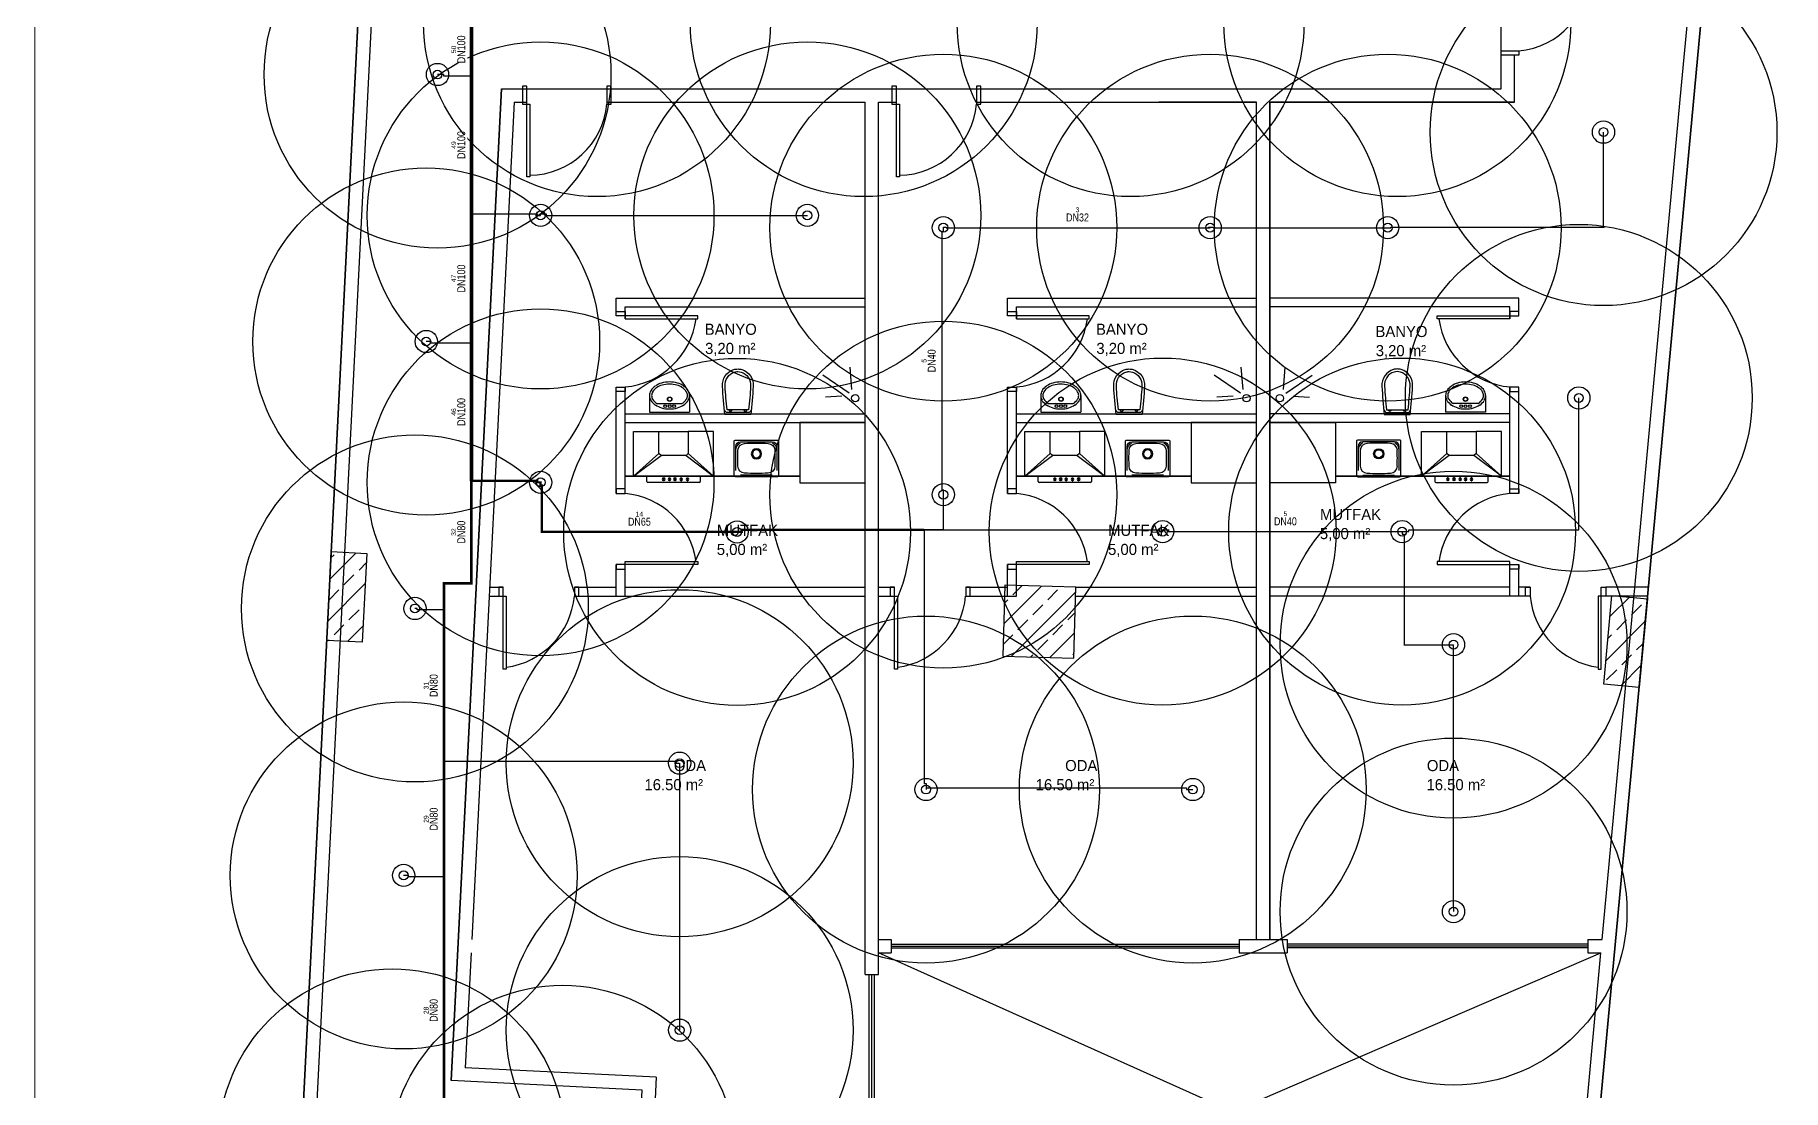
# Model space of a CAD drawing. Header units: centimetres. Extents: x 247996 to 276712, y -458149 to -450648.
# Drawn here: x 252331 to 254297, y -455678 to -454493 of the extents above; entities that cross this region are included whole.
import ezdxf
from ezdxf.enums import TextEntityAlignment as Align

# ---------------------------------------------------------------- set-up
doc = ezdxf.new("R2010")
doc.units = ezdxf.units.CM
doc.layers.add('ANTED', color=144, linetype='Continuous', lineweight=0)
for name, color, linetype in [('MKDU0', 50, 'Continuous'), ('MTY-SPRINKLER', 15, 'Continuous'), ('MTY-SPRINKLER-BORU', 140, 'Continuous'), ('MTY-SPRINKLER-CAP', 141, 'Continuous'), ('MTY-SPRINKLER-KORUMA', 8, 'Continuous')]:
    doc.layers.add(name, color=color, linetype=linetype)
doc.styles.add('MtXpl_Comic_Sans_MS', font='comic.ttf')
doc.styles.add('ROTAS', font='arial.ttf')

# ---------------------------------------------------------------- blocks, each defined once
blk = doc.blocks.new('ASL-SPR-PE')
for radius in [12.5, 5]:
    blk.add_circle((0, 0), radius)

msp = doc.modelspace()

# ---------------------------------------------------------------- linework, layer by layer
at = {"layer": 'ANTED'}
msp.add_line((252331.1, -450649.1), (252331.1, -458149.1), dxfattribs=at)
at = {"layer": 'MKDU0', "color": 8, "ltscale": 0.03}
for p, q in [((252748.3, -453415.3), (252561.3, -457103.9)), ((252561.3, -457103.9), (252748.3, -453415.3)), ((253909.7, -457650), (254297, -453482.7)), ((254297, -453482.7), (253909.7, -457650)), ((254182.4, -454553.5), (254281.9, -453482.1)), ((253979.8, -454553.5), (253979.8, -454403.5)), ((253979.8, -454553.5), (253979.8, -454510.6)), ((253994.8, -454568.5), (253994.8, -454515.6)), ((252855.8, -454553.5), (252884.2, -454553.5)), ((252855.8, -454553.5), (253979.8, -454553.5)), ((252974.2, -454553.5), (253299.8, -454553.5)), ((253389.8, -454553.5), (253979.8, -454553.5)), ((254093.6, -455509.2), (254182.4, -454553.5)), ((252870, -454568.5), (252884.2, -454568.5)), ((252974.2, -454568.5), (253264.8, -454568.5)), ((252974.2, -454568.5), (253264.8, -454568.5)), ((253264.8, -455548.7), (253264.8, -454568.5)), ((253264.8, -454788.5), (253264.8, -454568.5)), ((253264.8, -454678.5), (253264.8, -454568.5)), ((253264.8, -455548.7), (253264.8, -454568.5)), ((253264.8, -455548.7), (253264.8, -454568.5)), ((253279.8, -455548.7), (253279.8, -454568.5)), ((253279.8, -454568.5), (253299.8, -454568.5)), ((253279.8, -455548.7), (253279.8, -454568.5)), ((253279.8, -455548.7), (253279.8, -454568.5)), ((253389.8, -454568.5), (253704.8, -454568.5)), ((253704.8, -454568.5), (253594.8, -454568.5)), ((253704.8, -455509.2), (253704.8, -454568.5)), ((253704.8, -454788.5), (253704.8, -454568.5)), ((253704.8, -454678.5), (253704.8, -454568.5)), ((253704.8, -455509.2), (253704.8, -454568.5)), ((253719.8, -454568.5), (253994.8, -454568.5)), ((253994.8, -454568.5), (253719.8, -454568.5)), ((253719.8, -454788.5), (253719.8, -454568.5)), ((253719.8, -454678.5), (253719.8, -454568.5)), ((253719.8, -454568.5), (253829.8, -454568.5)), ((253994.8, -454568.5), (253719.8, -454568.5)), ((253979.8, -454568.5), (253994.8, -454568.5)), ((252984.8, -454788.5), (253264.8, -454788.5)), ((252984.8, -454808.5), (252984.8, -454788.5)), ((252994.8, -454798.5), (253264.8, -454798.5)), ((252994.8, -454811.8), (252994.8, -454798.5)), ((252994.8, -454811.8), (252994.8, -454798.5)), ((253424.8, -454788.5), (253704.8, -454788.5)), ((253424.8, -454808.5), (253424.8, -454788.5)), ((253434.8, -454811.8), (253434.8, -454798.5)), ((253434.8, -454811.8), (253434.8, -454798.5)), ((253434.8, -454798.5), (253704.8, -454798.5)), ((253999.8, -454788.5), (253719.8, -454788.5)), ((253989.8, -454798.5), (253719.8, -454798.5)), ((253989.8, -454811.8), (253989.8, -454798.5)), ((253989.8, -454811.8), (253989.8, -454798.5)), ((253999.8, -454808.5), (253999.8, -454788.5)), ((253246.9, -454895.3), (253217.3, -454875.1)), ((253249.7, -454891.4), (253247.7, -454866.1)), ((253686.9, -454895.3), (253657.3, -454875.1)), ((253689.7, -454891.4), (253687.7, -454866.1)), ((253735, -454891.4), (253737, -454866.1)), ((253737.8, -454895.3), (253767.4, -454875.1)), ((252984.8, -455008), (252984.8, -454888.5)), ((252994.8, -455008), (252994.8, -454888.5)), ((252994.8, -454908.5), (252994.8, -454888.5)), ((253022.2, -454898), (253022.2, -454916.6)), ((253067.2, -454898), (253067.2, -454916.6)), ((253238.5, -454898.6), (253220.1, -454900)), ((253424.8, -455008), (253424.8, -454888.5)), ((253434.8, -455008), (253434.8, -454888.5)), ((253434.8, -454908.5), (253434.8, -454888.5)), ((253462.2, -454898), (253462.2, -454916.6)), ((253507.2, -454898), (253507.2, -454916.6)), ((253678.5, -454898.6), (253660.1, -454900)), ((253746.2, -454898.6), (253764.6, -454900)), ((253917.5, -454898), (253917.5, -454916.6)), ((253962.5, -454898), (253962.5, -454916.6)), ((253989.8, -455008), (253989.8, -454888.5)), ((253989.8, -454908.5), (253989.8, -454888.5)), ((253999.8, -455008), (253999.8, -454888.5)), ((252994.8, -454918.5), (253264.8, -454918.5)), ((253022.2, -454916.6), (253067.2, -454916.6)), ((253030.6, -454907), (253058.7, -454907)), ((253434.8, -454918.5), (253704.8, -454918.5)), ((253462.2, -454916.6), (253507.2, -454916.6)), ((253470.6, -454907), (253498.7, -454907)), ((253989.8, -454918.5), (253719.8, -454918.5)), ((253962.5, -454916.6), (253917.5, -454916.6)), ((253954.1, -454907), (253926, -454907)), ((252994.8, -454928.5), (253264.8, -454928.5)), ((253004.3, -454938.5), (253032.8, -454938.5)), ((253004.3, -454988.5), (253004.3, -454938.5)), ((253094.3, -454938.5), (253065.8, -454938.5)), ((253094.3, -454988.5), (253094.3, -454938.5)), ((253264.8, -454928.5), (253191.2, -454928.5)), ((253191.2, -454928.5), (253191.2, -454996.2)), ((253264.8, -454996.2), (253264.8, -454928.5)), ((253434.8, -454928.5), (253704.8, -454928.5)), ((253444.3, -454938.5), (253472.8, -454938.5)), ((253444.3, -454988.5), (253444.3, -454938.5)), ((253534.3, -454938.5), (253505.8, -454938.5)), ((253534.3, -454988.5), (253534.3, -454938.5)), ((253704.8, -454928.5), (253631.2, -454928.5)), ((253631.2, -454928.5), (253631.2, -454996.2)), ((253704.8, -454996.2), (253704.8, -454928.5)), ((253989.8, -454928.5), (253719.8, -454928.5)), ((253719.8, -454928.5), (253793.5, -454928.5)), ((253719.8, -454996.2), (253719.8, -454928.5)), ((253793.5, -454928.5), (253793.5, -454996.2)), ((253890.4, -454938.5), (253918.9, -454938.5)), ((253890.4, -454988.5), (253890.4, -454938.5)), ((253980.4, -454938.5), (253951.9, -454938.5)), ((253980.4, -454988.5), (253980.4, -454938.5)), ((253117.4, -454988.5), (253117.4, -454949.1)), ((253118.4, -454948.1), (253166.4, -454948.1)), ((253119.2, -454982.4), (253119.2, -454955.3)), ((253124.5, -454950), (253160.2, -454950)), ((253165.5, -454955.3), (253165.5, -454982.4)), ((253167.4, -454949.1), (253167.4, -454988.5)), ((253557.4, -454988.5), (253557.4, -454949.1)), ((253558.4, -454948.1), (253606.4, -454948.1)), ((253559.2, -454982.4), (253559.2, -454955.3)), ((253564.5, -454950), (253600.2, -454950)), ((253605.5, -454955.3), (253605.5, -454982.4)), ((253607.4, -454949.1), (253607.4, -454988.5)), ((253817.3, -454949.1), (253817.3, -454988.5)), ((253866.3, -454948.1), (253818.3, -454948.1)), ((253819.1, -454955.3), (253819.1, -454982.4)), ((253860.1, -454950), (253824.4, -454950)), ((253865.4, -454982.4), (253865.4, -454955.3)), ((253867.3, -454988.5), (253867.3, -454949.1)), ((253032.8, -454963), (253004.3, -454988.5)), ((253004.3, -454988.5), (253035.3, -454965.5)), ((253063.3, -454965.5), (253094.3, -454988.5)), ((253094.3, -454988.5), (253065.8, -454963)), ((253472.8, -454963), (253444.3, -454988.5)), ((253444.3, -454988.5), (253475.3, -454965.5)), ((253503.3, -454965.5), (253534.3, -454988.5)), ((253534.3, -454988.5), (253505.8, -454963)), ((253890.4, -454988.5), (253918.9, -454963)), ((253921.4, -454965.5), (253890.4, -454988.5)), ((253980.4, -454988.5), (253949.4, -454965.5)), ((253951.9, -454963), (253980.4, -454988.5)), ((252994.8, -454988.5), (253191.2, -454988.5)), ((253191.2, -454988.5), (252994.8, -454988.5)), ((253191.2, -454988.5), (252994.8, -454988.5)), ((253094.3, -454988.5), (253004.3, -454988.5)), ((253019.3, -454994.8), (253019.3, -454988.5)), ((253078.3, -454995.8), (253020.3, -454995.8)), ((253037.8, -454990.6), (253037.8, -454993.1)), ((253037.8, -454990.6), (253038.4, -454990.6)), ((253037.8, -454993.1), (253037.8, -454993.7)), ((253038.4, -454993.7), (253037.8, -454993.7)), ((253038.4, -454990.6), (253038.4, -454993.1)), ((253038.4, -454993.1), (253038.4, -454993.7)), ((253044.4, -454990.6), (253044.4, -454993.1)), ((253044.4, -454990.6), (253045, -454990.6)), ((253044.4, -454993.1), (253044.4, -454993.7)), ((253045, -454993.7), (253044.4, -454993.7)), ((253045, -454990.6), (253045, -454993.1)), ((253045, -454993.1), (253045, -454993.7)), ((253050.5, -454990.6), (253050.5, -454993.1)), ((253050.5, -454990.6), (253051.1, -454990.6)), ((253050.5, -454993.1), (253050.5, -454993.7)), ((253050.5, -454993.7), (253051.1, -454993.7)), ((253051.1, -454990.6), (253051.1, -454993.1)), ((253051.1, -454993.1), (253051.1, -454993.7)), ((253057.5, -454990.6), (253057.5, -454993.1)), ((253057.5, -454990.6), (253058.1, -454990.6)), ((253057.5, -454993.1), (253057.5, -454993.6)), ((253057.5, -454993.7), (253058.1, -454993.7)), ((253058.1, -454990.6), (253058.1, -454993.1)), ((253058.1, -454993.1), (253058.1, -454993.7)), ((253064.5, -454990.6), (253064.5, -454993.1)), ((253064.5, -454990.6), (253065.1, -454990.6)), ((253064.5, -454993.1), (253064.5, -454993.6)), ((253064.5, -454993.7), (253065.1, -454993.7)), ((253065.1, -454990.6), (253065.1, -454993.1)), ((253065.1, -454993.1), (253065.1, -454993.7)), ((253079.3, -454988.5), (253079.3, -454994.8)), ((253166.4, -454989.5), (253118.4, -454989.5)), ((253160.2, -454987.7), (253124.5, -454987.7)), ((253191.2, -454996.2), (253264.8, -454996.2)), ((253434.8, -454988.5), (253631.2, -454988.5)), ((253631.2, -454988.5), (253434.8, -454988.5)), ((253631.2, -454988.5), (253434.8, -454988.5)), ((253534.3, -454988.5), (253444.3, -454988.5)), ((253459.3, -454994.8), (253459.3, -454988.5)), ((253518.3, -454995.8), (253460.3, -454995.8)), ((253477.8, -454990.6), (253477.8, -454993.1)), ((253477.8, -454990.6), (253478.4, -454990.6)), ((253477.8, -454993.1), (253477.8, -454993.7)), ((253478.4, -454993.7), (253477.8, -454993.7)), ((253478.4, -454990.6), (253478.4, -454993.1)), ((253478.4, -454993.1), (253478.4, -454993.7)), ((253484.4, -454990.6), (253484.4, -454993.1)), ((253484.4, -454990.6), (253485, -454990.6)), ((253484.4, -454993.1), (253484.4, -454993.7)), ((253485, -454993.7), (253484.4, -454993.7)), ((253485, -454990.6), (253485, -454993.1)), ((253485, -454993.1), (253485, -454993.7)), ((253490.5, -454990.6), (253490.5, -454993.1)), ((253490.5, -454990.6), (253491.1, -454990.6)), ((253490.5, -454993.1), (253490.5, -454993.7)), ((253490.5, -454993.7), (253491.1, -454993.7)), ((253491.1, -454990.6), (253491.1, -454993.1)), ((253491.1, -454993.1), (253491.1, -454993.7)), ((253497.5, -454990.6), (253497.5, -454993.1)), ((253497.5, -454990.6), (253498.1, -454990.6)), ((253497.5, -454993.1), (253497.5, -454993.6)), ((253497.5, -454993.7), (253498.1, -454993.7)), ((253498.1, -454990.6), (253498.1, -454993.1)), ((253498.1, -454993.1), (253498.1, -454993.7)), ((253504.5, -454990.6), (253504.5, -454993.1)), ((253504.5, -454990.6), (253505.1, -454990.6)), ((253504.5, -454993.1), (253504.5, -454993.6)), ((253504.5, -454993.7), (253505.1, -454993.7)), ((253505.1, -454990.6), (253505.1, -454993.1)), ((253505.1, -454993.1), (253505.1, -454993.7)), ((253519.3, -454988.5), (253519.3, -454994.8)), ((253606.4, -454989.5), (253558.4, -454989.5)), ((253600.2, -454987.7), (253564.5, -454987.7)), ((253631.2, -454996.2), (253704.8, -454996.2)), ((253793.5, -454996.2), (253719.8, -454996.2)), ((253989.8, -454988.5), (253793.5, -454988.5)), ((253793.5, -454988.5), (253989.8, -454988.5)), ((253793.5, -454988.5), (253989.8, -454988.5)), ((253818.3, -454989.5), (253866.3, -454989.5)), ((253824.4, -454987.7), (253860.1, -454987.7)), ((253890.4, -454988.5), (253980.4, -454988.5)), ((253905.4, -454988.5), (253905.4, -454994.8)), ((253906.4, -454995.8), (253964.4, -454995.8)), ((253919.6, -454990.6), (253919.6, -454993.1)), ((253920.2, -454990.6), (253919.6, -454990.6)), ((253919.6, -454993.1), (253919.6, -454993.7)), ((253920.2, -454993.7), (253919.6, -454993.7)), ((253920.2, -454990.6), (253920.2, -454993.1)), ((253920.2, -454993.1), (253920.2, -454993.6)), ((253926.6, -454990.6), (253926.6, -454993.1)), ((253927.2, -454990.6), (253926.6, -454990.6)), ((253926.6, -454993.1), (253926.6, -454993.7)), ((253927.2, -454993.7), (253926.6, -454993.7)), ((253927.2, -454990.6), (253927.2, -454993.1)), ((253927.2, -454993.1), (253927.2, -454993.6)), ((253933.6, -454990.6), (253933.6, -454993.1)), ((253934.2, -454990.6), (253933.6, -454990.6)), ((253933.6, -454993.1), (253933.6, -454993.7)), ((253934.2, -454993.7), (253933.6, -454993.7)), ((253934.2, -454990.6), (253934.2, -454993.1)), ((253934.2, -454993.1), (253934.2, -454993.7)), ((253939.7, -454990.6), (253939.7, -454993.1)), ((253940.3, -454990.6), (253939.7, -454990.6)), ((253939.7, -454993.1), (253939.7, -454993.7)), ((253939.7, -454993.7), (253940.3, -454993.7)), ((253940.3, -454990.6), (253940.3, -454993.1)), ((253940.3, -454993.1), (253940.3, -454993.7)), ((253946.3, -454990.6), (253946.3, -454993.1)), ((253946.9, -454990.6), (253946.3, -454990.6)), ((253946.3, -454993.1), (253946.3, -454993.7)), ((253946.3, -454993.7), (253946.9, -454993.7)), ((253946.9, -454990.6), (253946.9, -454993.1)), ((253946.9, -454993.1), (253946.9, -454993.7)), ((253965.4, -454994.8), (253965.4, -454988.5)), ((252659.3, -455173.3), (252664.3, -455073.4)), ((252662.8, -455104.3), (252692.2, -455074.8)), ((252664, -455080.6), (252667.4, -455077.2)), ((252664.3, -455073.4), (252704.3, -455075.4)), ((252704.3, -455075.4), (252699.2, -455175.3)), ((252695.5, -455094.1), (252703.8, -455085.7)), ((252984.8, -455123.5), (252984.8, -455088)), ((252994.8, -455123.5), (252994.8, -455084.7)), ((253424.8, -455123.5), (253424.8, -455088)), ((253434.8, -455123.5), (253434.8, -455084.7)), ((253989.8, -455123.5), (253989.8, -455084.7)), ((253999.8, -455123.5), (253999.8, -455088)), ((252660.4, -455151.6), (252702.6, -455109.4)), ((252661.8, -455127.7), (252673, -455116.5)), ((252678.6, -455110.9), (252689.8, -455099.7)), ((252842.4, -455113.5), (252857.8, -455113.5)), ((252937.8, -455113.5), (252984.8, -455113.5)), ((252994.8, -455113.4), (253264.8, -455113.4)), ((253279.8, -455113.5), (253297.8, -455113.5)), ((253377.8, -455113.5), (253424.8, -455113.5)), ((253421.8, -455111.1), (253419.5, -455191.1)), ((253420.6, -455154.7), (253463, -455112.3)), ((253501.8, -455113.4), (253421.8, -455111.1)), ((253430.7, -455122.1), (253441.2, -455111.6)), ((253470, -455127.7), (253481.2, -455116.5)), ((253499.5, -455193.3), (253501.8, -455113.4)), ((253501.8, -455113.4), (253704.8, -455113.4)), ((253989.8, -455113.4), (253719.8, -455113.4)), ((254012.5, -455113.5), (253999.8, -455113.5)), ((254145.4, -455113.5), (254097.5, -455113.5)), ((252701.1, -455133.3), (252701.4, -455133)), ((252841.9, -455123.5), (252861.1, -455123.5)), ((252937.8, -455123.5), (252994.8, -455123.5)), ((252994.8, -455123.4), (253264.8, -455123.4)), ((253279.8, -455123.5), (253301.1, -455123.5)), ((253377.8, -455123.5), (253434.8, -455123.5)), ((253421.2, -455131.6), (253425.1, -455127.7)), ((253428.9, -455191.3), (253501.6, -455118.5)), ((253453.2, -455144.6), (253464.4, -455133.3)), ((253501.8, -455123.4), (253704.8, -455123.4)), ((253989.8, -455123.4), (253719.8, -455123.4)), ((254012.5, -455123.5), (253989.8, -455123.5)), ((254095.3, -455222.3), (254104.5, -455122.7)), ((254144.8, -455123.5), (254097.5, -455123.5)), ((254102.3, -455146.5), (254124.2, -455124.6)), ((254104.5, -455122.7), (254144.4, -455126.4)), ((254126.7, -455144.6), (254137.9, -455133.3)), ((254144.4, -455126.4), (254135.1, -455226)), ((254143.5, -455127.7), (254144.3, -455126.9)), ((252667.4, -455167), (252678.6, -455155.8)), ((252682.4, -455174.5), (252700.2, -455156.7)), ((252684.2, -455150.2), (252695.5, -455139)), ((253436.3, -455161.4), (253447.6, -455150.2)), ((253475.6, -455167), (253486.8, -455155.8)), ((253492.5, -455150.2), (253501, -455141.7)), ((254097.7, -455196), (254142, -455151.7)), ((254109.9, -455161.4), (254121.1, -455150.2)), ((252699.2, -455175.3), (252659.3, -455173.3)), ((252661, -455173.4), (252661.8, -455172.6)), ((253419.9, -455177.8), (253430.7, -455167)), ((253458.8, -455183.9), (253470, -455172.6)), ((253472.5, -455192.6), (253500.3, -455164.8)), ((254100, -455171.2), (254104.2, -455167)), ((254132.3, -455183.9), (254139.7, -455176.5)), ((253419.5, -455191.1), (253499.5, -455193.3)), ((253450.7, -455191.9), (253453.2, -455189.5)), ((253498.1, -455189.5), (253499.7, -455187.9)), ((254115.5, -455200.7), (254126.7, -455189.5)), ((254098.6, -455217.5), (254109.9, -455206.3)), ((254114.5, -455224.1), (254137.4, -455201.2)), ((254135.1, -455226), (254095.3, -455222.3)), ((253279.8, -455509.2), (253294, -455509.2)), ((253279.8, -455509.2), (253294, -455509.2)), ((253294, -455509.2), (253294, -455524.2)), ((253685.4, -455509.2), (253739.3, -455509.2)), ((253685.4, -455509.2), (253685.4, -455524.2)), ((253719.8, -455509.2), (253739.3, -455509.2)), ((253739.3, -455509.2), (253739.3, -455524.2)), ((254077.5, -455509.2), (254093.6, -455509.2)), ((254077.5, -455509.2), (254077.5, -455524.2)), ((252821.6, -455524.2), (252815, -455653.4)), ((253279.8, -455524.2), (253294, -455524.2)), ((253279.8, -455524.2), (253294, -455524.2)), ((253279.8, -455874.2), (254092.2, -455524.2)), ((254059.7, -455874.2), (253279.8, -455524.2)), ((253294, -455514.7), (253685.4, -455514.7)), ((253294, -455516.7), (253685.4, -455516.7)), ((253294, -455518.7), (253685.4, -455518.7)), ((253685.4, -455524.2), (253739.3, -455524.2)), ((254077.5, -455514.7), (253739.3, -455514.7)), ((254077.5, -455516.7), (253739.3, -455516.7)), ((254077.5, -455518.7), (253739.3, -455518.7)), ((254059.7, -455874.2), (254092.2, -455524.2)), ((254077.5, -455524.2), (254092.2, -455524.2)), ((253264.8, -455548.7), (253279.8, -455548.7)), ((253269.3, -455820.4), (253269.3, -455548.7)), ((253272.3, -455820.4), (253272.3, -455548.7)), ((253275.3, -455820.4), (253275.3, -455548.7)), ((253014, -455678.5), (252799.3, -455667.6)), ((253014, -455678.5), (252799.3, -455667.6)), ((253029.8, -455664.2), (252815, -455653.4)), ((253029.8, -455664.2), (253018.4, -455889.2)), ((253003.3, -455889.2), (253014, -455678.5))]:
    msp.add_line(p, q, dxfattribs=at)
for points in [[(253979.8, -454515.6), (253979.8, -454510.6), (253999.8, -454510.6), (253999.8, -454515.6), (253979.8, -454515.6)], [(253979.8, -454515.6), (253979.8, -454510.6), (253999.8, -454510.6), (253999.8, -454515.6), (253979.8, -454515.6)], [(253979.8, -454515.6), (253979.8, -454510.6), (253999.8, -454510.6), (253999.8, -454515.6), (253979.8, -454515.6)], [(252884.2, -454550.5), (252879.2, -454550.5), (252879.2, -454570.5), (252884.2, -454570.5), (252884.2, -454550.5)], [(252884.2, -454550.5), (252879.2, -454550.5), (252879.2, -454570.5), (252884.2, -454570.5), (252884.2, -454550.5)], [(252884.2, -454550.5), (252879.2, -454550.5), (252879.2, -454570.5), (252884.2, -454570.5), (252884.2, -454550.5)], [(252979.2, -454550.5), (252974.2, -454550.5), (252974.2, -454570.5), (252979.2, -454570.5), (252979.2, -454550.5)], [(252979.2, -454550.5), (252974.2, -454550.5), (252974.2, -454570.5), (252979.2, -454570.5), (252979.2, -454550.5)], [(252979.2, -454550.5), (252974.2, -454550.5), (252974.2, -454570.5), (252979.2, -454570.5), (252979.2, -454550.5)], [(253299.8, -454550.5), (253294.8, -454550.5), (253294.8, -454570.5), (253299.8, -454570.5), (253299.8, -454550.5)], [(253299.8, -454550.5), (253294.8, -454550.5), (253294.8, -454570.5), (253299.8, -454570.5), (253299.8, -454550.5)], [(253299.8, -454550.5), (253294.8, -454550.5), (253294.8, -454570.5), (253299.8, -454570.5), (253299.8, -454550.5)], [(253394.8, -454550.5), (253389.8, -454550.5), (253389.8, -454570.5), (253394.8, -454570.5), (253394.8, -454550.5)], [(253394.8, -454550.5), (253389.8, -454550.5), (253389.8, -454570.5), (253394.8, -454570.5), (253394.8, -454550.5)], [(253394.8, -454550.5), (253389.8, -454550.5), (253389.8, -454570.5), (253394.8, -454570.5), (253394.8, -454550.5)], [(252984.8, -454808.5), (252984.8, -454803.5), (252994.8, -454803.5), (252994.8, -454808.5), (252984.8, -454808.5)], [(253424.8, -454808.5), (253424.8, -454803.5), (253434.8, -454803.5), (253434.8, -454808.5), (253424.8, -454808.5)], [(253999.8, -454808.5), (253999.8, -454803.5), (253989.8, -454803.5), (253989.8, -454808.5), (253999.8, -454808.5)], [(252984.8, -454893.5), (252984.8, -454888.5), (252994.8, -454888.5), (252994.8, -454893.5), (252984.8, -454893.5)], [(253424.8, -454893.5), (253424.8, -454888.5), (253434.8, -454888.5), (253434.8, -454893.5), (253424.8, -454893.5)], [(253999.8, -454893.5), (253999.8, -454888.5), (253989.8, -454888.5), (253989.8, -454893.5), (253999.8, -454893.5)], [(252984.8, -455003), (252984.8, -455008), (252994.8, -455008), (252994.8, -455003), (252984.8, -455003)], [(253424.8, -455003), (253424.8, -455008), (253434.8, -455008), (253434.8, -455003), (253424.8, -455003)], [(253999.8, -455003), (253999.8, -455008), (253989.8, -455008), (253989.8, -455003), (253999.8, -455003)], [(252984.8, -455088), (252984.8, -455093), (252994.8, -455093), (252994.8, -455088), (252984.8, -455088)], [(253424.8, -455088), (253424.8, -455093), (253434.8, -455093), (253434.8, -455088), (253424.8, -455088)], [(253999.8, -455088), (253999.8, -455093), (253989.8, -455093), (253989.8, -455088), (253999.8, -455088)], [(252857.8, -455113.5), (252852.8, -455113.5), (252852.8, -455123.5), (252857.8, -455123.5), (252857.8, -455113.5)], [(252942.8, -455113.5), (252937.8, -455113.5), (252937.8, -455123.5), (252942.8, -455123.5), (252942.8, -455113.5)], [(253297.8, -455113.5), (253292.8, -455113.5), (253292.8, -455123.5), (253297.8, -455123.5), (253297.8, -455113.5)], [(253382.8, -455113.5), (253377.8, -455113.5), (253377.8, -455123.5), (253382.8, -455123.5), (253382.8, -455113.5)], [(254007.5, -455113.5), (254012.5, -455113.5), (254012.5, -455123.5), (254007.5, -455123.5), (254007.5, -455113.5)], [(254092.5, -455113.5), (254097.5, -455113.5), (254097.5, -455123.5), (254092.5, -455123.5), (254092.5, -455113.5)]]:
    msp.add_lwpolyline(points, dxfattribs=at)
for points in [[(252884.2, -454570.5), (252887.5, -454570.5), (252887.5, -454652.4), (252884.2, -454652.4)], [(252884.2, -454570.5), (252887.5, -454570.5), (252887.5, -454652.4), (252884.2, -454652.4)], [(252884.2, -454570.5), (252887.5, -454570.5), (252887.5, -454652.4), (252884.2, -454652.4)], [(253299.8, -454570.5), (253303.2, -454570.5), (253303.2, -454652.4), (253299.8, -454652.4)], [(253299.8, -454570.5), (253303.2, -454570.5), (253303.2, -454652.4), (253299.8, -454652.4)], [(253299.8, -454570.5), (253303.2, -454570.5), (253303.2, -454652.4), (253299.8, -454652.4)], [(252994.8, -454808.5), (252994.8, -454811.8), (253076.7, -454811.8), (253076.7, -454808.5)], [(253434.8, -454808.5), (253434.8, -454811.8), (253516.7, -454811.8), (253516.7, -454808.5)], [(253989.8, -454808.5), (253989.8, -454811.8), (253908, -454811.8), (253908, -454808.5)], [(252994.8, -455088), (252994.8, -455084.7), (253076.7, -455084.7), (253076.7, -455088)], [(253434.8, -455088), (253434.8, -455084.7), (253516.7, -455084.7), (253516.7, -455088)], [(253989.8, -455088), (253989.8, -455084.7), (253908, -455084.7), (253908, -455088)], [(252857.8, -455123.5), (252861.1, -455123.5), (252861.1, -455205.4), (252857.8, -455205.4)], [(253297.8, -455123.5), (253301.1, -455123.5), (253301.1, -455205.4), (253297.8, -455205.4)], [(254092.5, -455123.5), (254089.2, -455123.5), (254089.2, -455205.4), (254092.5, -455205.4)]]:
    msp.add_lwpolyline(points, close=True, dxfattribs=at)
for points in [[(253107, -454919.5, -0.01664), (253104.3, -454887.7, -0.351622), (253117.1, -454868.8, -0.068714), (253121.6, -454868.2, -0.068714), (253126, -454868.8, -0.351622), (253138.8, -454887.7, -0.01664), (253136.1, -454919.5)], [(253109.5, -454914, -0.016866), (253107.2, -454887.5, -0.351778), (253117.9, -454871.6, -0.068022), (253121.6, -454871.1, -0.068022), (253125.2, -454871.6, -0.351778), (253135.9, -454887.5, -0.016866), (253133.6, -454914)], [(253547, -454919.5, -0.01664), (253544.3, -454887.7, -0.351622), (253557.1, -454868.8, -0.068714), (253561.6, -454868.2, -0.068714), (253566, -454868.8, -0.351622), (253578.8, -454887.7, -0.01664), (253576.1, -454919.5)], [(253549.5, -454914, -0.016866), (253547.2, -454887.5, -0.351778), (253557.9, -454871.6, -0.068022), (253561.6, -454871.1, -0.068022), (253565.2, -454871.6, -0.351778), (253575.9, -454887.5, -0.016866), (253573.6, -454914)], [(253877.7, -454919.5, 0.01664), (253880.3, -454887.7, 0.351622), (253867.6, -454868.8, 0.068714), (253863.1, -454868.2, 0.068714), (253858.7, -454868.8, 0.351622), (253845.9, -454887.7, 0.01664), (253848.5, -454919.5)], [(253875.2, -454914, 0.016866), (253877.5, -454887.5, 0.351778), (253866.7, -454871.6, 0.068022), (253863.1, -454871.1, 0.068022), (253859.5, -454871.6, 0.351778), (253848.8, -454887.5, 0.016866), (253851.1, -454914)]]:
    msp.add_lwpolyline(points, format="xyb", close=True, dxfattribs=at)
for points in [[(253136.4, -454914.1, -0.389191), (253133.1, -454917.2), (253121.6, -454917.2), (253110, -454917.2, -0.389191), (253106.7, -454914.1, -0.389191)], [(253576.4, -454914.1, -0.389191), (253573.1, -454917.2), (253561.6, -454917.2), (253550, -454917.2, -0.389191), (253546.7, -454914.1, -0.389191)], [(253848.3, -454914.1, 0.389191), (253851.6, -454917.2), (253863.1, -454917.2), (253874.7, -454917.2, 0.389191), (253878, -454914.1, 0.389191)]]:
    msp.add_lwpolyline(points, format="xyb", dxfattribs=at)
for centre, radius in [((253044.9, -454902.1), 2.52), ((253044.9, -454902.1), 2.12), ((253253.6, -454901.1, 51), 4.14), ((253484.9, -454902.1), 2.52), ((253484.9, -454902.1), 2.12), ((253693.6, -454901.1, 51), 4.14), ((253731.1, -454901.1, 51), 4.14), ((253939.8, -454902.1), 2.52), ((253939.8, -454902.1), 2.12), ((253039.8, -454910), 1.56), ((253044.9, -454910), 1.56), ((253049.8, -454910), 1.56), ((253479.8, -454910), 1.56), ((253484.9, -454910), 1.56), ((253489.8, -454910), 1.56), ((253934.9, -454910), 1.56), ((253939.8, -454910), 1.56), ((253944.9, -454910), 1.56)]:
    msp.add_circle(centre, radius, dxfattribs=at)
for centre, radius, start, end in [((253992.2, -454423.3), 87.6, 275.0191, 359.6313), ((253992.2, -454423.3), 87.6, 275.0191, 359.6313), ((253992.2, -454423.3), 87.6, 275.0191, 359.6313), ((252886.9, -454562.8), 87.6, 270.3687, 354.9809), ((252886.9, -454562.8), 87.6, 270.3687, 354.9809), ((252886.9, -454562.8), 87.6, 270.3687, 354.9809), ((253302.6, -454562.8), 87.6, 270.3687, 354.9809), ((253302.6, -454562.8), 87.6, 270.3687, 354.9809), ((253302.6, -454562.8), 87.6, 270.3687, 354.9809), ((252986.6, -454799.9), 88.9, 275.3081, 352.3253), ((253426.6, -454799.9), 88.9, 275.3081, 352.3253), ((253998.1, -454799.9), 88.9, 187.6747, 264.6919), ((253032.5, -454898), 10.3, 148.2866, 180), ((253032.5, -454898), 10.3, 180, 211.7134), ((253038.3, -454901.6), 17.2, 123.8347, 148.2866), ((253032.5, -454898), 7.93, 148.2866, 180), ((253032.5, -454898), 7.93, 180, 211.7134), ((253038.3, -454901.6), 14.8, 123.8347, 148.2866), ((253038.3, -454894.4), 14.8, 211.7134, 238.6233), ((253042.2, -454907.3), 24.1, 105.5176, 123.8347), ((253042.2, -454907.3), 21.7, 105.5176, 123.8347), ((253044.7, -454916.3), 33.5, 90, 105.5176), ((253044.7, -454916.3), 31.1, 90, 105.5176), ((253044.7, -454916.3), 33.5, 74.4824, 90), ((253044.7, -454916.3), 31.1, 74.4824, 90), ((253047.2, -454907.3), 21.7, 56.1653, 74.4824), ((253047.2, -454907.3), 24.1, 56.1653, 74.4824), ((253051, -454894.4), 14.8, 301.3767, 328.2866), ((253051, -454901.6), 14.8, 31.7134, 56.1653), ((253051, -454901.6), 17.2, 31.7134, 56.1653), ((253056.9, -454898), 7.93, 0, 31.7134), ((253056.9, -454898), 7.93, 328.2866, 0), ((253056.9, -454898), 10.3, 0, 31.7134), ((253056.9, -454898), 10.3, 328.2866, 0), ((253472.5, -454898), 10.3, 148.2866, 180), ((253472.5, -454898), 10.3, 180, 211.7134), ((253478.3, -454901.6), 17.2, 123.8347, 148.2866), ((253472.5, -454898), 7.93, 148.2866, 180), ((253472.5, -454898), 7.93, 180, 211.7134), ((253478.3, -454901.6), 14.8, 123.8347, 148.2866), ((253478.3, -454894.4), 14.8, 211.7134, 238.6233), ((253482.2, -454907.3), 24.1, 105.5176, 123.8347), ((253482.2, -454907.3), 21.7, 105.5176, 123.8347), ((253484.7, -454916.3), 33.5, 90, 105.5176), ((253484.7, -454916.3), 31.1, 90, 105.5176), ((253484.7, -454916.3), 33.5, 74.4824, 90), ((253484.7, -454916.3), 31.1, 74.4824, 90), ((253487.2, -454907.3), 21.7, 56.1653, 74.4824), ((253487.2, -454907.3), 24.1, 56.1653, 74.4824), ((253491, -454894.4), 14.8, 301.3767, 328.2866), ((253491, -454901.6), 14.8, 31.7134, 56.1653), ((253491, -454901.6), 17.2, 31.7134, 56.1653), ((253496.9, -454898), 7.93, 0, 31.7134), ((253496.9, -454898), 7.93, 328.2866, 0), ((253496.9, -454898), 10.3, 0, 31.7134), ((253496.9, -454898), 10.3, 328.2866, 0), ((253927.8, -454898), 10.3, 148.2866, 180), ((253927.8, -454898), 10.3, 180, 211.7134), ((253933.7, -454901.6), 17.2, 123.8347, 148.2866), ((253927.8, -454898), 7.93, 148.2866, 180), ((253927.8, -454898), 7.93, 180, 211.7134), ((253933.7, -454901.6), 14.8, 123.8347, 148.2866), ((253933.7, -454894.4), 14.8, 211.7134, 238.6233), ((253937.5, -454907.3), 24.1, 105.5176, 123.8347), ((253937.5, -454907.3), 21.7, 105.5176, 123.8347), ((253940, -454916.3), 33.5, 90, 105.5176), ((253940, -454916.3), 31.1, 90, 105.5176), ((253940, -454916.3), 33.5, 74.4824, 90), ((253940, -454916.3), 31.1, 74.4824, 90), ((253942.5, -454907.3), 21.7, 56.1653, 74.4824), ((253942.5, -454907.3), 24.1, 56.1653, 74.4824), ((253946.4, -454894.4), 14.8, 301.3767, 328.2866), ((253946.4, -454901.6), 14.8, 31.7134, 56.1653), ((253946.4, -454901.6), 17.2, 31.7134, 56.1653), ((253952.2, -454898), 7.93, 0, 31.7134), ((253952.2, -454898), 7.93, 328.2866, 0), ((253952.2, -454898), 10.3, 0, 31.7134), ((253952.2, -454898), 10.3, 328.2866, 0), ((253038.3, -454894.4), 17.2, 211.7134, 236.1653), ((253042.2, -454888.6), 24.1, 236.1653, 254.4824), ((253044.7, -454879.6), 33.5, 254.4824, 270), ((253044.7, -454879.6), 33.5, 270, 285.5176), ((253047.2, -454888.6), 24.1, 285.5176, 303.8347), ((253051, -454894.4), 17.2, 303.8347, 328.2866), ((253113.3, -454914), 1.78, 180, 0), ((253129.9, -454914), 1.78, 180, 0), ((253478.3, -454894.4), 17.2, 211.7134, 236.1653), ((253482.2, -454888.6), 24.1, 236.1653, 254.4824), ((253484.7, -454879.6), 33.5, 254.4824, 270), ((253484.7, -454879.6), 33.5, 270, 285.5176), ((253487.2, -454888.6), 24.1, 285.5176, 303.8347), ((253491, -454894.4), 17.2, 303.8347, 328.2866), ((253553.3, -454914), 1.78, 180, 0), ((253569.9, -454914), 1.78, 180, 0), ((253854.8, -454914), 1.78, 180, 0), ((253871.4, -454914), 1.78, 180, 0), ((253933.7, -454894.4), 17.2, 211.7134, 236.1653), ((253937.5, -454888.6), 24.1, 236.1653, 254.4824), ((253940, -454879.6), 33.5, 254.4824, 270), ((253940, -454879.6), 33.5, 270, 285.5176), ((253942.5, -454888.6), 24.1, 285.5176, 303.8347), ((253946.4, -454894.4), 17.2, 303.8347, 328.2866), ((253020.3, -454994.8), 1, 180, 270), ((253038.1, -454992.1), 1.54, 100.5754, 259.4621), ((253038.1, -454992.1), 1.54, 282.6235, 77.3767), ((253044.6, -454992.1), 1.54, 100.5754, 259.4621), ((253044.6, -454992.1), 1.54, 282.6235, 77.3767), ((253050.8, -454992.1), 1.54, 100.5754, 259.4621), ((253050.8, -454992.1), 1.54, 282.6235, 77.3767), ((253057.8, -454992.1), 1.54, 100.5754, 259.4621), ((253057.8, -454992.1), 1.54, 282.6235, 77.3767), ((253064.8, -454992.1), 1.54, 100.5754, 259.4621), ((253064.8, -454992.1), 1.54, 282.6235, 77.3767), ((253078.3, -454994.8), 1, 270, 0), ((253460.3, -454994.8), 1, 180, 270), ((253478.1, -454992.1), 1.54, 100.5754, 259.4621), ((253478.1, -454992.1), 1.54, 282.6235, 77.3767), ((253484.6, -454992.1), 1.54, 100.5754, 259.4621), ((253484.6, -454992.1), 1.54, 282.6235, 77.3767), ((253490.8, -454992.1), 1.54, 100.5754, 259.4621), ((253490.8, -454992.1), 1.54, 282.6235, 77.3767), ((253497.8, -454992.1), 1.54, 100.5754, 259.4621), ((253497.8, -454992.1), 1.54, 282.6235, 77.3767), ((253504.8, -454992.1), 1.54, 100.5754, 259.4621), ((253504.8, -454992.1), 1.54, 282.6235, 77.3767), ((253518.3, -454994.8), 1, 270, 0), ((253906.4, -454994.8), 1, 180, 270), ((253919.9, -454992.1), 1.54, 102.6233, 257.3765), ((253919.9, -454992.1), 1.54, 280.5379, 79.4246), ((253926.9, -454992.1), 1.54, 102.6233, 257.3765), ((253926.9, -454992.1), 1.54, 280.5379, 79.4246), ((253933.9, -454992.1), 1.54, 102.6233, 257.3765), ((253933.9, -454992.1), 1.54, 280.5379, 79.4246), ((253940, -454992.1), 1.54, 102.6233, 257.3765), ((253940, -454992.1), 1.54, 280.5379, 79.4246), ((253946.6, -454992.1), 1.54, 102.6233, 257.3765), ((253946.6, -454992.1), 1.54, 280.5379, 79.4246), ((253964.4, -454994.8), 1, 270, 0), ((253426.6, -455096.6), 88.9, 7.6747, 84.6919), ((253998.1, -455096.6), 88.9, 95.3081, 172.3253), ((252849.2, -455115.3), 88.9, 277.6747, 354.6919), ((253289.2, -455115.3), 88.9, 277.6747, 354.6919), ((254101, -455115.3), 88.9, 185.3081, 262.3253)]:
    msp.add_arc(centre, radius, start, end, dxfattribs=at)
at = {"layer": 'MKDU0', "color": 8, "ltscale": 0.03, "extrusion": (0, 0, -1)}
for centre, major_axis, start_param, end_param in [((253118.4, -454949.1), (0.707, 0.707), 3.926991, 5.497787), ((253124.5, -454955.3), (-3.75, 3.75), 5.497787, 7.068583), ((253129.4, -454959.8), (-7.14, 7.14), 5.524757, 6.541187), ((253453.6, -454968.5), (-234.9, 234.9), 5.470817, 5.524757), ((253129.5, -454959.8), (-5.66, 5.66), 5.524757, 7.028844), ((253142.4, -455283.8), (332.3, 0), 4.67265, 4.752129), ((253142.4, -454963.5), (-4.07, 4.07), 3.926991, 10.210176), ((253142.4, -454963.5), (-3.18, 3.18), 3.926991, 10.210176), ((253155.3, -454959.8), (-5.66, 5.66), 0.825137, 2.329224), ((253160.2, -454955.3), (3.75, 3.75), -0.785398, 0.785398), ((253155.4, -454959.8), (7.14, 7.14), -0.258001, 0.758428), ((252831.1, -454968.5), (234.9, 234.9), 0.758428, 0.812368), ((253166.4, -454949.1), (0.707, 0.707), -0.785398, 0.785398), ((253558.4, -454949.1), (0.707, 0.707), 3.926991, 5.497787), ((253564.5, -454955.3), (-3.75, 3.75), 5.497787, 7.068583), ((253569.4, -454959.8), (-7.14, 7.14), 5.524757, 6.541187), ((253893.6, -454968.5), (-234.9, 234.9), 5.470817, 5.524757), ((253569.5, -454959.8), (-5.66, 5.66), 5.524757, 7.028844), ((253582.4, -455283.8), (332.3, 0), 4.67265, 4.752129), ((253582.4, -454963.5), (-4.07, 4.07), 3.926991, 10.210176), ((253582.4, -454963.5), (-3.18, 3.18), 3.926991, 10.210176), ((253595.3, -454959.8), (-5.66, 5.66), 0.825137, 2.329224), ((253600.2, -454955.3), (3.75, 3.75), -0.785398, 0.785398), ((253595.4, -454959.8), (7.14, 7.14), -0.258001, 0.758428), ((253271.1, -454968.5), (234.9, 234.9), 0.758428, 0.812368), ((253606.4, -454949.1), (0.707, 0.707), -0.785398, 0.785398), ((253129.5, -454977.3), (5.66, 5.66), 2.395934, 3.900021), ((253155.3, -454977.3), (5.66, 5.66), 0.812368, 2.316455), ((253569.5, -454977.3), (5.66, 5.66), 2.395934, 3.900021), ((253595.3, -454977.3), (5.66, 5.66), 0.812368, 2.316455), ((253142.4, -454653.3), (332.3, 0), 1.531058, 1.610536), ((253582.4, -454653.3), (332.3, 0), 1.531058, 1.610536)]:
    msp.add_ellipse(centre, major_axis=major_axis, ratio=1, start_param=start_param, end_param=end_param, dxfattribs=at)
at = {"layer": 'MKDU0', "color": 8, "ltscale": 0.03}
for centre, major_axis, start_param, end_param in [((253818.3, -454949.1), (-0.707, 0.707), -0.785398, 0.785398), ((253824.4, -454955.3), (-3.75, 3.75), -0.785398, 0.785398), ((253829.3, -454959.8), (-7.14, 7.14), -0.258001, 0.758428), ((254153.5, -454968.5), (-234.9, 234.9), 0.758428, 0.812368), ((253829.4, -454959.8), (5.66, 5.66), 0.825137, 2.329224), ((253842.3, -455283.8), (-332.3, 0), 4.67265, 4.752129), ((253842.3, -454963.5), (4.07, 4.07), 3.926991, 10.210176), ((253842.3, -454963.5), (3.18, 3.18), 3.926991, 10.210176), ((253855.2, -454959.8), (5.66, 5.66), 5.524757, 7.028844), ((253860.1, -454955.3), (3.75, 3.75), 5.497787, 7.068583), ((253855.3, -454959.8), (7.14, 7.14), 5.524757, 6.541187), ((253531, -454968.5), (234.9, 234.9), 5.470817, 5.524757), ((253866.3, -454949.1), (-0.707, 0.707), 3.926991, 5.497787), ((253829.4, -454977.3), (-5.66, 5.66), 0.812368, 2.316455), ((253855.2, -454977.3), (-5.66, 5.66), 2.395934, 3.900021), ((253842.3, -454653.3), (-332.3, 0), 1.531058, 1.610536)]:
    msp.add_ellipse(centre, major_axis=major_axis, ratio=1, start_param=start_param, end_param=end_param, dxfattribs=at)
for points, invisible_edges in [([(253065.8, -454963), (253032.8, -454963), (253032.8, -454938.5), (253065.8, -454938.5)], 1), ([(253505.8, -454963), (253472.8, -454963), (253472.8, -454938.5), (253505.8, -454938.5)], 1), ([(253918.9, -454938.5), (253951.9, -454938.5), (253951.9, -454963), (253918.9, -454963)], 4), ([(253032.8, -454963), (253065.8, -454963), (253063.3, -454965.5), (253035.3, -454965.5)], 1), ([(253472.8, -454963), (253505.8, -454963), (253503.3, -454965.5), (253475.3, -454965.5)], 1), ([(253949.4, -454965.5), (253921.4, -454965.5), (253918.9, -454963), (253951.9, -454963)], 4)]:
    msp.add_3dface(points, dxfattribs=dict(at, invisible_edges=invisible_edges))
at = {"layer": 'MTY-SPRINKLER-BORU'}
for points, const_width in [([(252822, -454479), (252822, -454539)], 4), ([(252822, -454539), (252822, -454694)], 4), ([(252822, -454694), (252822, -454839)], 4), ([(253352.7, -455049), (253352.7, -455009.4), (253352.7, -455004), (253351, -455004), (253351, -454714), (253352.7, -454714), (253352.7, -454709.4)], 1.5), ([(252822, -454839), (252822, -454994)], 4), ([(252822, -454994), (252822, -455109), (252791, -455109), (252791, -455139)], 3), ([(252822, -454994), (252896, -454994), (252896, -454995.6), (252899.7, -454995.6), (252899.7, -454999), (252901, -454999), (252901, -455051.3), (253120.7, -455051.3), (253126, -455051.3), (253126, -455049), (253331, -455049)], 2.5), ([(253331, -455049), (253351, -455049), (253352.7, -455049)], 2), ([(253352.7, -455049), (253596, -455049), (253596, -455050.9), (253599.3, -455050.9), (253599.3, -455049), (253606, -455049), (253606, -455050.9), (253868.6, -455050.9)], 1.5), ([(252791, -455139), (252791, -455309)], 3), ([(252791, -455309), (252791, -455439)], 3), ([(252791, -455439), (252791, -455739)], 3)]:
    msp.add_lwpolyline(points, dxfattribs=dict(at, const_width=const_width))
for points in [[(252822, -454539), (252791, -454539), (252791, -454537.3), (252783.8, -454537.3)], [(254095.1, -454709), (254095.1, -454602)], [(252822, -454694), (252896, -454694), (252896, -454695.6), (252899.7, -454695.6), (252899.7, -454694), (252906, -454694), (252906, -454695.6), (253199.7, -454695.6)], [(253352.7, -454709.4), (253352.7, -454709), (253356, -454709), (253356, -454709.4), (253651, -454709.4)], [(253651, -454709.4), (253651, -454709), (253656, -454709), (253656, -454709.4), (253851, -454709.4), (253852.5, -454709.4), (253856, -454709.4), (253856, -454709), (254095.1, -454709)], [(253651, -454709.4), (253652.7, -454709.4)], [(254095.1, -454709), (254096, -454709)], [(252822, -454839), (252776, -454839), (252776, -454837.3), (252771.1, -454837.3)], [(253868.6, -455050.9), (253876, -455050.9), (253876, -455049), (254067.3, -455049), (254067.3, -454900.7)], [(253331, -455049), (253331, -455334), (253333.2, -455334), (253333.2, -455339)], [(253868.6, -455050.9), (253868.6, -455054), (253871, -455054), (253871, -455178)], [(252791, -455139), (252761, -455139), (252761, -455137.3), (252758.4, -455137.3)], [(253871, -455178), (253871, -455179)], [(253871, -455178), (253926, -455178)], [(253926, -455178), (253926, -455474), (253926.4, -455474), (253926.4, -455478)], [(253926, -455178), (253926.4, -455178)], [(252791, -455309), (253051, -455309), (253051, -455311.2), (253056, -455311.2)], [(253056, -455311.2), (253056, -455604), (253056.1, -455604), (253056.1, -455611.2)], [(253056, -455311.2), (253056.1, -455311.2)], [(253333.2, -455339), (253626, -455339), (253626, -455340.8), (253633.2, -455340.8)], [(253333.2, -455339), (253333.2, -455340.8)], [(252791, -455439), (252751, -455439), (252751, -455437.3), (252745.7, -455437.3)]]:
    msp.add_lwpolyline(points, dxfattribs=at)
at = {"layer": 'MTY-SPRINKLER-KORUMA'}
for centre in [(252963.2, -454479.5), (253263.2, -454479.5), (253563.2, -454479.5), (253863.2, -454479.5), (252783.8, -454537.3), (254095.1, -454602), (252899.7, -454695.6), (253199.7, -454695.6), (253352.7, -454709.4), (253652.7, -454709.4), (253852.4, -454709.4), (252771.1, -454837.3), (254067.3, -454900.7), (252899.7, -454995.6), (253352.7, -455009.4), (253120.7, -455051.3), (253599.3, -455050.9), (253868.6, -455050.9), (252758.4, -455137.3), (253926.4, -455178), (253056.1, -455311.2), (253333.2, -455340.8), (253633.2, -455340.8), (252745.7, -455437.3), (253926.4, -455478), (253056.1, -455611.2), (252732.9, -455737.3), (252924.5, -455755.8)]:
    msp.add_circle(centre, 195, dxfattribs=at)

# ---------------------------------------------------------------- block references
at = {"layer": 'MTY-SPRINKLER'}
for p in [(252783.8, -454537.3), (254095.1, -454602), (252899.7, -454695.6), (253199.7, -454695.6), (253352.7, -454709.4), (253652.7, -454709.4), (253852.4, -454709.4), (252771.1, -454837.3), (254067.3, -454900.7), (252899.7, -454995.6), (253352.7, -455009.4), (253120.7, -455051.3), (253599.3, -455050.9), (253868.6, -455050.9), (252758.4, -455137.3), (253926.4, -455178), (253056.1, -455311.2), (253333.2, -455340.8), (253633.2, -455340.8), (252745.7, -455437.3), (253926.4, -455478), (253056.1, -455611.2)]:
    msp.add_blockref('ASL-SPR-PE', p, dxfattribs=at)

# ---------------------------------------------------------------- texts
at = {"layer": 'MKDU0', "color": 8, "ltscale": 0.03, "style": 'MtXpl_Comic_Sans_MS'}
for s, p in [('BANYO', (253084.3, -454829.8)), ('BANYO', (253524.3, -454829.8)), ('3,20 m²', (253084.7, -454851.3)), ('3,20 m²', (253524.7, -454851.3)), ('MUTFAK', (253098, -455055.8)), ('MUTFAK', (253538, -455055.8)), ('5,00 m²', (253097.9, -455077.2)), ('5,00 m²', (253537.9, -455077.2)), ('ODA', (253049.6, -455320.1)), ('ODA', (253489.6, -455320.1)), ('16.50 m²', (253016.5, -455341.6)), ('16.50 m²', (253456.5, -455341.6))]:
    msp.add_text(s, height=12.5, dxfattribs=at).set_placement(p)
for s, p in [('BANYO', (253838.6, -454832.3)), ('3,20 m²', (253838.9, -454853.8)), ('MUTFAK', (253776.2, -455037.9)), ('5,00 m²', (253776.1, -455059.4)), ('ODA', (253896.4, -455320.1)), ('16.50 m²', (253896, -455341.6))]:
    msp.add_text(s, height=12.5, rotation=360, dxfattribs=at).set_placement(p)

# ---------------------------------------------------------------- next in the draw order: wipeouts: each hides what was drawn before it
for points in [[(252817.2, -454523.8), (252817.2, -454497.8), (252803.8, -454497.8), (252803.8, -454523.8)], [(252817.2, -454631.3), (252817.2, -454605.3), (252803.8, -454605.3), (252803.8, -454631.3)], [(253491, -454704.6), (253512.4, -454704.6), (253512.4, -454691.1), (253491, -454691.1)], [(252817.2, -454781.3), (252817.2, -454755.3), (252803.8, -454755.3), (252803.8, -454781.3)], [(253346.2, -454871.5), (253346.2, -454850.1), (253332.8, -454850.1), (253332.8, -454871.5)], [(252817.2, -454931.3), (252817.2, -454905.3), (252803.8, -454905.3), (252803.8, -454931.3)], [(252998.3, -455046.6), (253019.8, -455046.6), (253019.8, -455033.1), (252998.3, -455033.1)], [(253724.8, -455046.1), (253746.2, -455046.1), (253746.2, -455032.6), (253724.8, -455032.6)], [(252817.2, -455064), (252817.2, -455042.6), (252803.8, -455042.6), (252803.8, -455064)], [(252786.2, -455236.5), (252786.2, -455215.1), (252772.8, -455215.1), (252772.8, -455236.5)], [(252786.2, -455386.5), (252786.2, -455365.1), (252772.8, -455365.1), (252772.8, -455386.5)], [(252786.2, -455601.5), (252786.2, -455580.1), (252772.8, -455580.1), (252772.8, -455601.5)]]:
    msp.add_wipeout(points)

# ---------------------------------------------------------------- next in the draw order: linework, layer by layer
at = {"layer": 'MKDU0', "color": 8, "ltscale": 0.03}
for p, q in [((252870, -454568.5), (252822.3, -455509.2)), ((253719.8, -455509.2), (253719.8, -454568.5)), ((253719.8, -455509.2), (253719.8, -454568.5)), ((253719.8, -454568.5), (253719.8, -455509.2))]:
    msp.add_line(p, q, dxfattribs=at)

# ---------------------------------------------------------------- next in the draw order: texts
at = {"layer": 'MTY-SPRINKLER-CAP', "style": 'ROTAS', "width": 0.8}
for s, p in [('DN100', (252810.5, -454509)), ('DN100', (252810.5, -454616.5)), ('DN100', (252810.5, -454766.5)), ('DN40', (253339.5, -454859)), ('DN100', (252810.5, -454916.5)), ('DN80', (252810.5, -455051.5)), ('DN80', (252779.5, -455224)), ('DN80', (252779.5, -455374)), ('DN80', (252779.5, -455589))]:
    msp.add_text(s, height=9, rotation=90, dxfattribs=at).set_placement(p, align=Align.MIDDLE_CENTER)
for s, p in [('DN32', (253503.5, -454697.9)), ('DN65', (253010.8, -455039.8)), ('DN40', (253737.3, -455039.4))]:
    msp.add_text(s, height=9, dxfattribs=at).set_placement(p, align=Align.MIDDLE_CENTER)

# ---------------------------------------------------------------- next in the draw order: wipeouts: each hides what was drawn before it
for points in [[(252806, -454513.8), (252806, -454506.3), (252797.9, -454506.3), (252797.9, -454513.8)], [(252806, -454621.3), (252806, -454613.8), (252797.9, -454613.8), (252797.9, -454621.3)], [(253500, -454693.4), (253504.8, -454693.4), (253504.8, -454685.3), (253500, -454685.3)], [(252806, -454771.3), (252806, -454763.8), (252797.9, -454763.8), (252797.9, -454771.3)], [(253335, -454862.5), (253335, -454857.7), (253326.9, -454857.7), (253326.9, -454862.5)], [(252806, -454921.3), (252806, -454913.8), (252797.9, -454913.8), (252797.9, -454921.3)], [(253006, -455035.3), (253013.5, -455035.3), (253013.5, -455027.2), (253006, -455027.2)], [(253733.8, -455034.9), (253738.6, -455034.9), (253738.6, -455026.8), (253733.8, -455026.8)], [(252806, -455056.3), (252806, -455048.8), (252797.9, -455048.8), (252797.9, -455056.3)], [(252775, -455228.8), (252775, -455221.3), (252766.9, -455221.3), (252766.9, -455228.8)], [(252775, -455378.8), (252775, -455371.3), (252766.9, -455371.3), (252766.9, -455378.8)], [(252775, -455593.8), (252775, -455586.3), (252766.9, -455586.3), (252766.9, -455593.8)]]:
    msp.add_wipeout(points)

# ---------------------------------------------------------------- next in the draw order: linework, layer by layer
at = {"layer": 'MKDU0', "color": 8, "ltscale": 0.03}
for p, q in [((252764.8, -453386.3), (252641.9, -455809.8)), ((252757.7, -453527.2), (252576.8, -457093)), ((252855.8, -454553.5), (252799.3, -455667.6)), ((252799.3, -455667.6), (252855.8, -454553.5))]:
    msp.add_line(p, q, dxfattribs=at)
msp.add_arc((252986.6, -455096.6), 88.9, 7.6747, 84.6919, dxfattribs=at)

# ---------------------------------------------------------------- next in the draw order: texts
at = {"layer": 'MTY-SPRINKLER-CAP', "style": 'ROTAS', "width": 0.8}
for s, p in [('50', (252802, -454509)), ('49', (252802, -454616.5)), ('47', (252802, -454766.5)), ('5', (253331, -454859)), ('46', (252802, -454916.5)), ('32', (252802, -455051.5)), ('31', (252771, -455224)), ('29', (252771, -455374)), ('28', (252771, -455589))]:
    msp.add_text(s, height=5.4, rotation=90, dxfattribs=at).set_placement(p, align=Align.MIDDLE_CENTER)
for s, p in [('3', (253503.5, -454689.3)), ('14', (253010.8, -455031.3)), ('5', (253737.3, -455030.8))]:
    msp.add_text(s, height=5.4, dxfattribs=at).set_placement(p, align=Align.MIDDLE_CENTER)

doc.saveas('drawing.dxf')
